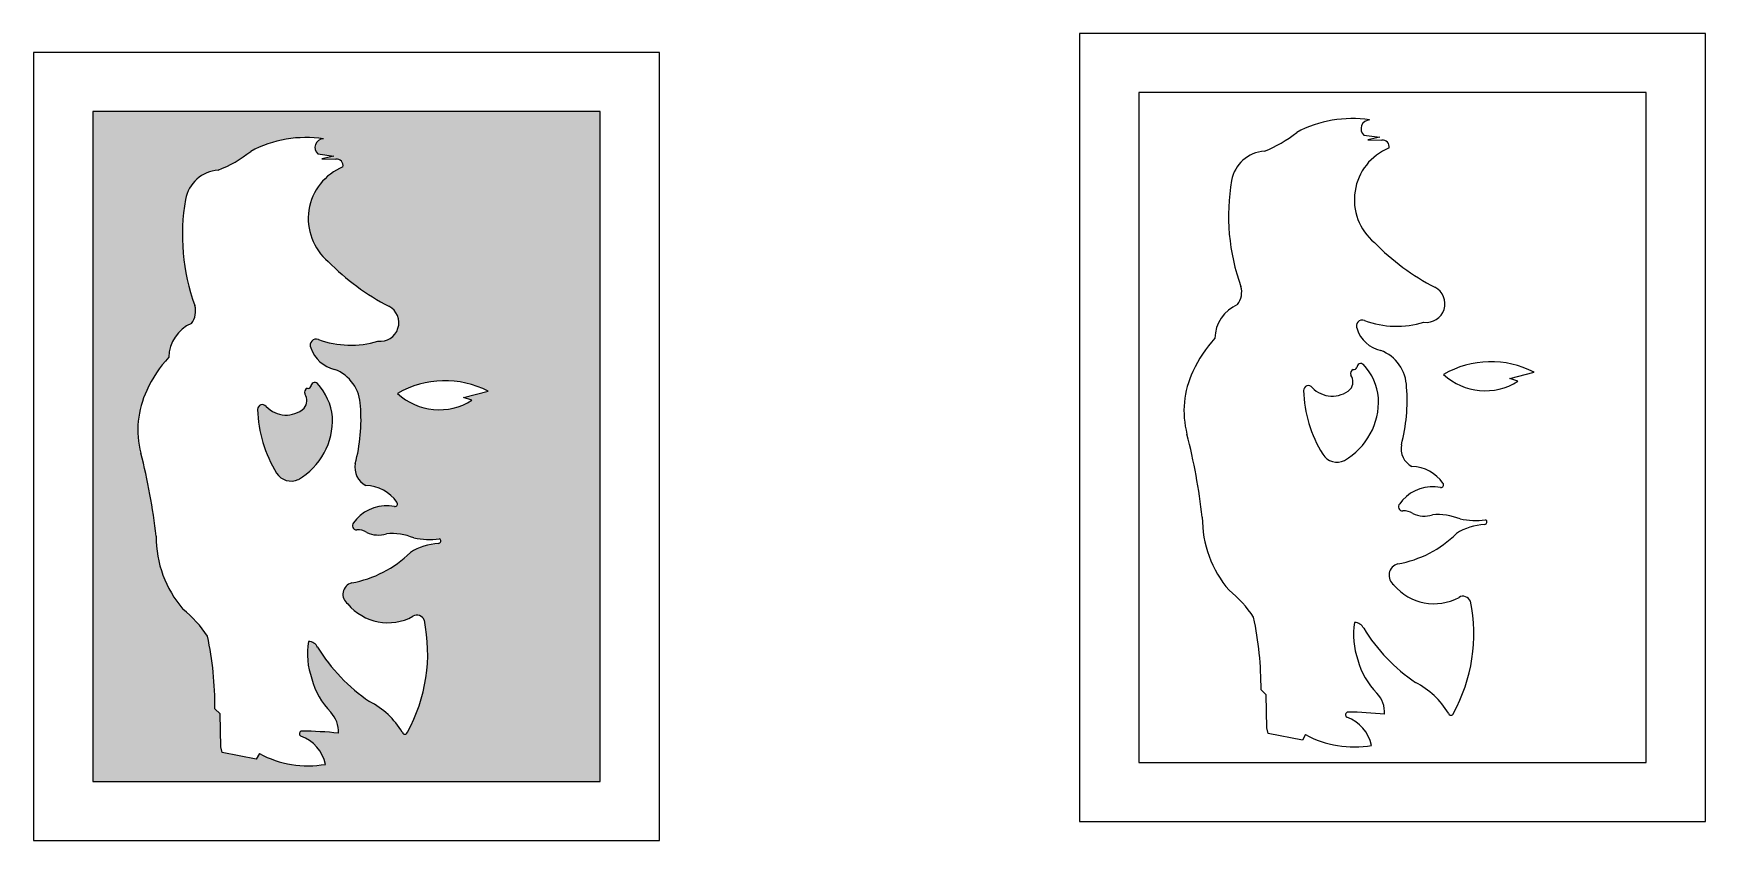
# Model space of a CAD drawing. Header units: millimetres. Extents: x -1944 to -956, y 191 to 668.
import ezdxf

# ---------------------------------------------------------------- set-up
doc = ezdxf.new("R2010")
doc.units = ezdxf.units.MM

msp = doc.modelspace()

# ---------------------------------------------------------------- hatches: boundary and pattern name
h = msp.add_hatch(color=1)
h.set_gradient(color1=(255, 255, 255), one_color=1, tint=1, name='CYLINDER')
h.paths.add_polyline_path([(-1909.41, 621.91), (-1909.41, 225.9), (-1609.43, 225.9), (-1609.43, 621.91)])
h.paths.add_polyline_path([(-1740.86, 486.17, -0.163808), (-1776.17, 487.25, 0.680339), (-1780.42, 482.24, 0.265491), (-1766.41, 469.5, -0.301182), (-1751.1, 447.81, -0.082891), (-1754.21, 413.76, 0.333135), (-1747.94, 400.82, -0.242923), (-1729.65, 390.93, -0.724914), (-1731.03, 388.43, 0.260633), (-1753.48, 380.99), (-1755.67, 378.1, 0.589043), (-1753.38, 374.6, -0.165404), (-1747.42, 373.09, 0.192454), (-1735.85, 372.32, -0.117305), (-1719.54, 369.84, 0.08645), (-1704.55, 369.36, -0.885196), (-1705.09, 366.63, 0.120619), (-1721.66, 361.23, -0.151718), (-1756.33, 343.27, 0.630207), (-1758.61, 330.79, 0.357716), (-1720.1, 323.49, -0.45567), (-1713.4, 321.23, -0.178278), (-1723.44, 254.94, -0.764353), (-1726.41, 254.96, 0.139637), (-1745.83, 273.15, -0.104835), (-1776.47, 305.19, 0.276733), (-1781.82, 308.67, 0.131633), (-1779.87, 286.51, 0.130601), (-1768.84, 266.9, -0.211684), (-1764.14, 254.42, 0.022322), (-1785.76, 255.63, 0.775259), (-1786.38, 252.62, -0.258612), (-1771.81, 235.96, -0.168235), (-1810.89, 242.31), (-1812.73, 238.96), (-1832.87, 242.98), (-1833.67, 246.38), (-1834.04, 265.86), (-1837.15, 268.82, 0.053556), (-1841.52, 311.77, 0.08116), (-1856.06, 327.69, -0.180555), (-1871.87, 370.87, 0.033707), (-1880.9, 420.02, -0.178187), (-1877.4, 457.05, -0.077801), (-1864.47, 476.66, -0.287792), (-1851.02, 496.66, 0.238114), (-1849.04, 507.25, -0.129848), (-1854.57, 570.03, -0.33902), (-1835.17, 587.32, 0.079803), (-1816.02, 598.4, -0.163029), (-1772.98, 605.74, 0.695458), (-1776.3, 596.83), (-1766.91, 595.56), (-1774.02, 593.96), (-1765.66, 593.82, -0.497896), (-1761.48, 589.2, 0.564043), (-1770.18, 533.26, 0.078812), (-1734.46, 506.85, -0.840498)], flags=16)
h.paths.add_polyline_path([(-1675.68, 456.54), (-1690.16, 452.79), (-1685.29, 451.22, -0.341054), (-1729.23, 455.3, -0.25695)], flags=16)
h.paths.add_polyline_path([(-1776.56, 461.08, -0.003245), (-1776.26, 460.75, 0.046372)], flags=0)
h.paths.add_polyline_path([(-1800.72, 408.22, 0.002041), (-1800.67, 408.15, -0.000271)], flags=0)
h.paths.add_polyline_path([(-1806.92, 447.59, 0.033942), (-1807.18, 447.87, 0.005938)], flags=0)
h = msp.add_hatch(color=1)
h.set_gradient(color1=(255, 255, 255), one_color=1, tint=1, name='CYLINDER')
h.paths.add_polyline_path([(-1807.18, 447.87, 0.662104), (-1811.99, 445.79, 0.1327), (-1800.67, 408.15, 0.382484), (-1787.86, 404.46, 0.281745), (-1767.73, 441.39, 0.163486), (-1776.56, 461.08, 0.580934), (-1780.48, 459.8, -0.550684), (-1782.71, 458.31, 0.396529), (-1784.05, 454.94, -0.328499), (-1784.4, 446.49, -0.410262)])

# ---------------------------------------------------------------- linework, layer by layer
at = {"color": 1}
for p, q in [((-1326.18, 668.12), (-1326.18, 202.11)), ((-956.21, 668.12), (-1326.18, 668.12)), ((-956.21, 202.11), (-956.21, 668.12)), ((-1944.41, 656.91), (-1944.41, 190.9)), ((-1574.43, 656.91), (-1944.41, 656.91)), ((-1574.43, 190.9), (-1574.43, 656.91)), ((-1291.18, 633.12), (-1291.18, 237.11)), ((-991.21, 633.12), (-1291.18, 633.12)), ((-991.21, 237.11), (-991.21, 633.12)), ((-1909.41, 621.91), (-1909.41, 225.9)), ((-1609.43, 621.91), (-1909.41, 621.91)), ((-1609.43, 225.9), (-1609.43, 621.91)), ((-1158.07, 608.04), (-1148.69, 606.77)), ((-1148.69, 606.77), (-1155.79, 605.17)), ((-1155.79, 605.17), (-1147.43, 605.03)), ((-1776.3, 596.83), (-1766.91, 595.56)), ((-1766.91, 595.56), (-1774.02, 593.96)), ((-1774.02, 593.96), (-1765.66, 593.82)), ((-1071.94, 464), (-1057.45, 467.75)), ((-1690.16, 452.79), (-1675.68, 456.54)), ((-1067.06, 462.43), (-1071.94, 464)), ((-1685.29, 451.22), (-1690.16, 452.79)), ((-1135.26, 392.21), (-1136.98, 389.92)), ((-1753.48, 380.99), (-1755.21, 378.71)), ((-1215.81, 277.07), (-1218.93, 280.03)), ((-1215.44, 257.59), (-1215.81, 277.07)), ((-1834.04, 265.86), (-1837.15, 268.82)), ((-1833.67, 246.38), (-1834.04, 265.86)), ((-1214.64, 254.19), (-1215.44, 257.59)), ((-1194.5, 250.17), (-1214.64, 254.19)), ((-1192.66, 253.53), (-1194.5, 250.17)), ((-1832.87, 242.98), (-1833.67, 246.38)), ((-1812.73, 238.96), (-1832.87, 242.98)), ((-1810.89, 242.31), (-1812.73, 238.96)), ((-1291.18, 237.11), (-991.21, 237.11)), ((-1909.41, 225.9), (-1609.43, 225.9)), ((-1326.18, 202.11), (-956.21, 202.11)), ((-1944.41, 190.9), (-1574.43, 190.9))]:
    msp.add_line(p, q, dxfattribs=at)
for centre, radius, start, end in [((-1165.31, 549.02), 68.75, 81.16505, 118.20272), ((-1154.76, 611.88), 5.07, 89.9163, 229.18434), ((-1783.54, 537.81), 68.75, 81.16505, 118.20272), ((-1772.98, 600.67), 5.07, 89.9163, 229.18434), ((-1241.85, 663.68), 69.74, 290.91604, 309.16676), ((-1147.09, 601.14), 3.9, 349.2149, 95.08907), ((-1860.07, 652.47), 69.74, 290.91604, 309.16676), ((-1765.31, 589.93), 3.9, 349.2149, 95.08907), ((-1215.36, 577.22), 21.37, 94.26336, 169.17401), ((-1130.69, 569.81), 33.08, 112.30897, 230.00846), ((-1833.59, 566.01), 21.37, 94.26336, 169.17401), ((-1748.92, 558.6), 33.08, 112.30897, 230.00846), ((-1114.76, 560.32), 123.38, 170.2395, 199.83299), ((-1732.98, 549.11), 123.38, 170.2395, 199.83299), ((-1050.82, 643.87), 141.8, 224.50344, 242.58202), ((-1669.04, 632.66), 141.8, 224.50344, 242.58202), ((-1242.3, 515.12), 11.96, 322.65512, 16.22925), ((-1121.24, 508.28), 10.99, 262.71203, 62.21072), ((-1860.52, 503.91), 11.96, 322.65512, 16.22925), ((-1739.46, 497.07), 10.99, 262.71203, 62.21072), ((-1223.59, 487.15), 22.67, 113.94708, 178.1686), ((-1841.82, 475.94), 22.67, 113.94708, 178.1686), ((-1159.08, 495.12), 3.53, 68.2605, 208.12534), ((-1138.68, 550.36), 55.36, 249.82907, 286.8525), ((-1777.3, 483.9), 3.53, 68.2605, 208.12534), ((-1756.91, 539.15), 55.36, 249.82907, 286.8525), ((-1190.06, 436.78), 75.95, 137.71658, 155.51134), ((-1144.04, 499.34), 19.08, 197.99044, 257.46457), ((-1808.29, 425.56), 75.95, 137.71658, 155.51134), ((-1762.27, 488.13), 19.08, 197.99044, 257.46457), ((-1156.9, 458.32), 24.03, 1.68788, 68.73335), ((-1775.13, 447.11), 24.03, 1.68788, 68.73335), ((-1210.63, 444.99), 53.83, 154.38849, 194.80172), ((-1171.74, 462.16), 7.13, 321.26547, 34.00676), ((-1163.36, 467.12), 2.64, 114.92336, 201.44249), ((-1163.84, 470.97), 1.59, 246.28437, 345.60357), ((-1159.93, 470.53), 2.37, 47.66113, 178.97527), ((-1183.21, 449.31), 33.86, 5.5833, 42.72287), ((-1083.1, 418.47), 55.56, 62.51038, 120.15195), ((-1086.39, 492.93), 36.11, 227.02907, 302.35761), ((-1828.86, 433.78), 53.83, 154.38849, 194.80172), ((-1789.97, 450.95), 7.13, 321.26547, 34.00676), ((-1781.59, 455.91), 2.64, 114.92336, 201.44249), ((-1782.07, 459.76), 1.59, 246.28437, 345.60357), ((-1778.16, 459.32), 2.37, 47.66113, 178.97527), ((-1801.44, 438.1), 33.86, 5.5833, 42.72287), ((-1701.32, 407.26), 55.56, 62.51038, 120.15195), ((-1704.62, 481.72), 36.11, 227.02907, 302.35761), ((-1190.92, 457.02), 2.85, 38.69488, 180.50571), ((-1118.45, 459.12), 75.34, 181.61442, 211.85043), ((-1176.86, 469.94), 16.25, 223.26333, 311.12837), ((-1236.43, 451.29), 103.84, 345.31896, 4.27279), ((-1809.14, 445.81), 2.85, 38.69488, 180.50571), ((-1736.68, 447.91), 75.34, 181.61442, 211.85043), ((-1795.09, 458.73), 16.25, 223.26333, 311.12837), ((-1854.66, 440.08), 103.84, 345.31896, 4.27279), ((-1189.74, 450.58), 40.29, 299.93747, 2.87704), ((-1807.97, 439.37), 40.29, 299.93747, 2.87704), ((-1622.28, 339.7), 371.07, 6.55908, 14.28115), ((-1124.22, 422.68), 11.98, 168.98938, 242.68825), ((-2240.5, 328.49), 371.07, 6.55908, 14.28115), ((-1173.98, 424.66), 9.99, 212.05335, 295.77751), ((-1792.21, 413.45), 9.99, 212.05335, 295.77751), ((-1742.44, 411.47), 11.98, 168.98938, 242.68825), ((-1130.15, 389.37), 22.67, 34.29136, 88.90728), ((-1748.37, 378.16), 22.67, 34.29136, 88.90728), ((-1117.38, 375.85), 24.23, 79.10964, 137.54642), ((-1112.52, 401.12), 1.5, 259.14499, 42.83394), ((-1735.61, 364.64), 24.23, 79.10964, 137.54642), ((-1730.75, 389.91), 1.5, 259.14499, 42.83394), ((-1135.33, 388.19), 2.39, 133.83613, 274.12255), ((-1134.4, 376.29), 9.54, 56.98066, 94.54831), ((-1753.55, 376.98), 2.39, 133.83613, 274.12255), ((-1187.89, 381.67), 65.75, 179.63488, 220.57398), ((-1122.45, 398.39), 15.63, 244.4262, 288.00075), ((-1114.67, 348), 35.65, 67.99216, 94.75422), ((-1084.14, 341.3), 36.64, 94.27308, 121.78406), ((-1092.41, 423.84), 43.7, 258.25113, 278.01476), ((-1086.76, 379.24), 1.4, 265.63051, 71.69101), ((-1806.12, 370.46), 65.75, 179.63488, 220.57398), ((-1752.62, 365.08), 9.54, 56.98066, 94.54831), ((-1740.68, 387.18), 15.63, 244.4262, 288.00075), ((-1732.9, 336.79), 35.65, 67.99216, 94.75422), ((-1702.36, 330.09), 36.64, 94.27308, 121.78406), ((-1710.64, 412.63), 43.7, 258.25113, 278.01476), ((-1704.99, 368.02), 1.4, 265.63051, 71.69101), ((-1149.69, 419.28), 65.83, 280.13452, 314.64263), ((-1767.92, 408.07), 65.83, 280.13452, 314.64263), ((-1136.26, 347.7), 7.03, 105.20786, 234.08556), ((-1754.49, 336.49), 7.03, 105.20786, 234.08556), ((-1279.3, 286.44), 66.87, 33.11692, 51.67669), ((-1116.68, 361.82), 30.9, 219.89991, 298.63175), ((-1897.53, 275.23), 66.87, 33.11692, 51.67669), ((-1734.91, 350.61), 30.9, 219.89991, 298.63175), ((-1190.2, 312.92), 97.01, 331.17068, 11.60427), ((-1099.51, 330.65), 4.69, 22.33175, 120.32112), ((-1808.42, 301.71), 97.01, 331.17068, 11.60427), ((-1717.74, 319.44), 4.69, 22.33175, 120.32112), ((-1421.01, 281.18), 202.09, 359.67307, 11.93556), ((-1121.25, 312.45), 42.99, 170.03949, 200.03505), ((-1163.83, 313.68), 6.21, 25.9634, 87.83759), ((-1067.36, 372.64), 106.88, 211.75276, 235.69163), ((-2039.24, 269.97), 202.09, 359.67307, 11.93556), ((-1739.47, 301.24), 42.99, 170.03949, 200.03505), ((-1782.06, 302.47), 6.21, 25.9634, 87.83759), ((-1685.59, 361.43), 106.88, 211.75276, 235.69163), ((-1119.24, 308.67), 43.79, 194.47673, 224.40998), ((-1737.47, 297.46), 43.79, 194.47673, 224.40998), ((-1162.34, 266.57), 16.46, 356.74255, 44.09866), ((-1149.82, 241.18), 48.56, 30.9779, 62.77471), ((-1768.04, 229.97), 48.56, 30.9779, 62.77471), ((-1167.46, 265.26), 1.58, 92.65711, 243.79698), ((-1170.2, 24.22), 242.64, 84.2535, 89.36843), ((-1780.57, 255.36), 16.46, 356.74255, 44.09866), ((-1175.9, 242.36), 22.83, 12.17609, 70.17492), ((-1106.69, 266.56), 1.54, 194.70596, 344.27628), ((-1785.68, 254.04), 1.58, 92.65711, 243.79698), ((-1794.12, 231.15), 22.83, 12.17609, 70.17492), ((-1788.43, 13.01), 242.64, 84.2535, 89.36843), ((-1724.92, 255.35), 1.54, 194.70596, 344.27628), ((-1163.95, 306.78), 60.5, 241.67038, 279.86924), ((-1782.18, 295.57), 60.5, 241.67038, 279.86924)]:
    msp.add_arc(centre, radius, start, end, dxfattribs=at)

doc.saveas('drawing.dxf')
